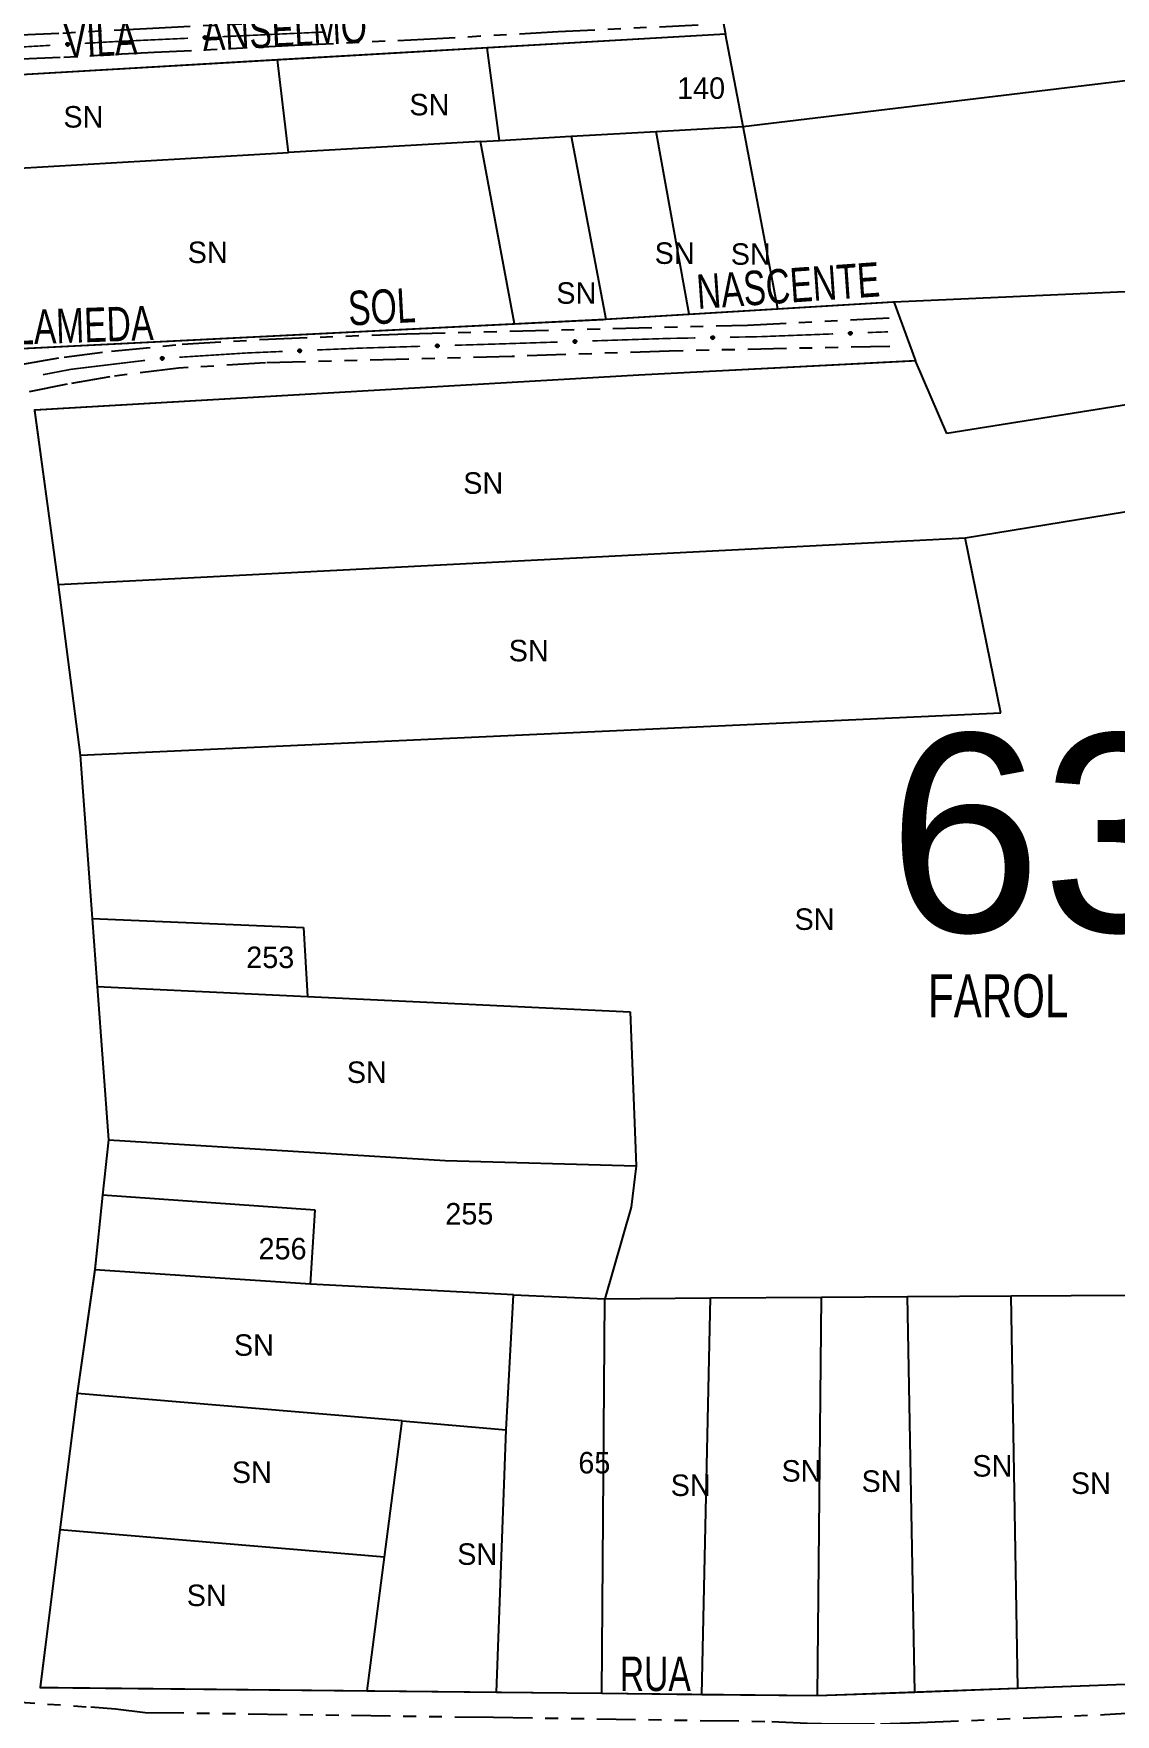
# Model space of a CAD drawing. Extents: x 203555 to 204724, y 4873703 to 4874787.
# Drawn here: x 203777.2 to 203902.9, y 4873932.9 to 4874128.2 of the extents above; entities that cross this region are included whole.
import ezdxf
from ezdxf.enums import TextEntityAlignment as Align

# ---------------------------------------------------------------- set-up
doc = ezdxf.new("R2010")
doc.units = 0
doc.header["$LTSCALE"] = 1.5
doc.header["$MEASUREMENT"] = 0
doc.linetypes.add('TRACO_25', pattern=[8, 3, -1, 1, -1, 1, -1])
for name, color, linetype in [('CD_MALHA_LOTES', 7, 'CONTINUOUS'), ('LM-TXT-LSB', 7, 'CONTINUOUS'), ('RU-QUADRA', 210, 'CONTINUOUS'), ('SV-EIXO-RUA-N-PAV', 6, 'CONTINUOUS'), ('SV-RUA-NAO-PAV', 7, 'CONTINUOUS'), ('SV-TXT-RUA-N-PAV', 7, 'CONTINUOUS'), ('Th_NmrPort', 1, 'CONTINUOUS')]:
    doc.layers.add(name, color=color, linetype=linetype)
doc.styles.add('ARIAL', font='ARIAL.SHX')
doc.styles.add('SWIS', font='swissko.ttf')

msp = doc.modelspace()

# ---------------------------------------------------------------- linework, layer by layer
at = {"layer": 'CD_MALHA_LOTES', "linetype": 'Continuous', "flags": 128}
for points in [[(203856.521657, 4874133.972925), (203857.612912, 4874128.161651)], [(203857.612912, 4874128.161651), (203829.917219, 4874126.561134)], [(203859.648916, 4874117.430663), (203857.612912, 4874128.161651)], [(203829.917219, 4874126.561134), (203805.571196, 4874125.154193)], [(203831.369335, 4874115.801409), (203829.917219, 4874126.561134)], [(203859.648916, 4874117.430663), (203937.853234, 4874126.842605)], [(203805.571196, 4874125.154193), (203760.445016, 4874122.54638)], [(203806.84089, 4874114.388268), (203805.571196, 4874125.154193)], [(203839.699629, 4874116.281337), (203849.568867, 4874116.849927)], [(203849.568867, 4874116.849927), (203859.648916, 4874117.430663)], [(203853.373025, 4874095.602874), (203849.568867, 4874116.849927)], [(203863.672345, 4874096.224722), (203859.648916, 4874117.430663)], [(203762.922774, 4874111.858041), (203806.84089, 4874114.388268)], [(203829.135854, 4874115.672733), (203806.84089, 4874114.388268)], [(203829.135854, 4874115.672733), (203831.369335, 4874115.801409)], [(203833.084337, 4874094.485592), (203829.135854, 4874115.672733)], [(203831.369335, 4874115.801409), (203839.699629, 4874116.281337)], [(203839.699629, 4874116.281337), (203843.702054, 4874095.022071)], [(203863.672345, 4874096.224722), (203877.156938, 4874097.036217)], [(203877.156938, 4874097.036217), (203914.419976, 4874098.71096)], [(203877.156938, 4874097.036217), (203879.672147, 4874090.179855)], [(203833.084337, 4874094.485592), (203843.386237, 4874095.003104)], [(203843.702054, 4874095.022071), (203853.373025, 4874095.602874)], [(203853.373025, 4874095.602874), (203863.672345, 4874096.224722)], [(203770.439812, 4874091.338668), (203833.084337, 4874094.485592)], [(203879.672147, 4874090.179855), (203847.553181, 4874088.534545), (203777.322658, 4874084.455822)], [(203883.337963, 4874081.72028), (203879.672147, 4874090.179855)], [(203904.438315, 4874085.090302), (203883.337963, 4874081.72028)], [(203777.322658, 4874084.455822), (203780.086361, 4874064.195169)], [(203885.457305, 4874069.627219), (203911.557128, 4874073.857765)], [(203780.086361, 4874064.195169), (203885.457305, 4874069.627219)], [(203889.590976, 4874049.267318), (203885.457305, 4874069.627219)], [(203780.086361, 4874064.195169), (203782.647023, 4874044.365756)], [(203782.647023, 4874044.365756), (203889.590976, 4874049.267318)], [(203782.647023, 4874044.365756), (203784.040094, 4874025.376888)], [(203784.040094, 4874025.376888), (203808.584814, 4874024.313625)], [(203784.040094, 4874025.376888), (203784.621173, 4874017.456234)], [(203808.584814, 4874024.313625), (203809.048321, 4874016.299477)], [(203784.621173, 4874017.456234), (203785.928268, 4873999.639306)], [(203784.621173, 4874017.456234), (203809.048321, 4874016.299477)], [(203809.048321, 4874016.299477), (203846.52221, 4874014.524887)], [(203846.52221, 4874014.524887), (203847.220031, 4873996.608655)], [(203785.928268, 4873999.639306), (203785.248536, 4873993.210446)], [(203785.928268, 4873999.639306), (203825.047353, 4873997.248314), (203847.220031, 4873996.608655)], [(203847.220031, 4873996.608655), (203846.668573, 4873991.831401), (203843.584947, 4873981.184236)], [(203785.248536, 4873993.210446), (203784.333444, 4873984.555553)], [(203809.955387, 4873991.455782), (203785.248536, 4873993.210446)], [(203809.394321, 4873982.884043), (203809.955387, 4873991.455782)], [(203784.333444, 4873984.555553), (203782.282652, 4873970.174816)], [(203809.394321, 4873982.884043), (203784.333444, 4873984.555553)], [(203832.969847, 4873981.619111), (203809.394321, 4873982.884043)], [(203832.146836, 4873965.94858), (203832.969847, 4873981.619111)], [(203832.969847, 4873981.619111), (203843.584947, 4873981.184236)], [(203890.794593, 4873981.502063), (203904.7268, 4873981.595859)], [(203843.25749, 4873935.320629), (203843.584947, 4873981.184236)], [(203843.584947, 4873981.184236), (203855.855014, 4873981.266841)], [(203854.861634, 4873935.198486), (203855.855014, 4873981.266841)], [(203855.855014, 4873981.266841), (203868.775416, 4873981.353825)], [(203868.307136, 4873935.056961), (203868.775416, 4873981.353825)], [(203868.775416, 4873981.353825), (203878.750716, 4873981.420981)], [(203878.750716, 4873981.420981), (203890.794593, 4873981.502063)], [(203879.598494, 4873935.472466), (203878.750716, 4873981.420981)], [(203891.573186, 4873935.913116), (203890.794593, 4873981.502063)], [(203782.282652, 4873970.174816), (203780.286136, 4873954.31347)], [(203820.049632, 4873966.989532), (203782.282652, 4873970.174816)], [(203817.986954, 4873951.13995), (203820.049632, 4873966.989532)], [(203820.049632, 4873966.989532), (203832.146836, 4873965.94858)], [(203831.008798, 4873935.449556), (203832.146836, 4873965.94858)], [(203780.286136, 4873954.31347), (203777.981934, 4873936.007707)], [(203817.986954, 4873951.13995), (203780.286136, 4873954.31347)], [(203815.964923, 4873935.607905), (203817.986954, 4873951.13995)], [(203777.981934, 4873936.007707), (203815.964923, 4873935.607905)], [(203815.964923, 4873935.607905), (203831.008798, 4873935.449556)], [(203831.008798, 4873935.449556), (203843.25749, 4873935.320629)], [(203843.25749, 4873935.320629), (203854.861634, 4873935.198486)], [(203854.861634, 4873935.198486), (203868.307136, 4873935.056961)], [(203868.307136, 4873935.056961), (203879.598494, 4873935.472466)], [(203879.598494, 4873935.472466), (203891.573186, 4873935.913116)], [(203891.573186, 4873935.913116), (203904.035669, 4873936.371715)]]:
    msp.add_lwpolyline(points, dxfattribs=at)
at = {"layer": 'CD_MALHA_LOTES', "linetype": 'Continuous'}
msp.add_lwpolyline([(203843.386237, 4874095.003104), (203843.702054, 4874095.022071)], dxfattribs=at)
at = {"layer": 'RU-QUADRA', "linetype": 'Continuous', "const_width": 0.18, "flags": 128}
for points in [[(203856.521657, 4874133.972925), (203857.612912, 4874128.161651), (203760.445016, 4874122.54638)], [(203770.439812, 4874091.338668), (203843.702633, 4874095.018998), (203863.672345, 4874096.224722), (203877.156938, 4874097.036217), (203879.672147, 4874090.179855), (203847.553181, 4874088.534545), (203777.322658, 4874084.455822), (203780.086361, 4874064.195169), (203782.647023, 4874044.365756), (203784.040094, 4874025.376888), (203784.621173, 4874017.456234), (203785.928268, 4873999.639306), (203785.248536, 4873993.210446), (203784.333444, 4873984.555553), (203782.282652, 4873970.174816), (203780.286136, 4873954.31347), (203777.981934, 4873936.007707), (203815.964923, 4873935.607905), (203831.008798, 4873935.449556), (203843.25749, 4873935.320629), (203854.861634, 4873935.198486), (203868.307136, 4873935.056961), (203904.035669, 4873936.371715)]]:
    msp.add_lwpolyline(points, dxfattribs=at)
at = {"layer": 'SV-EIXO-RUA-N-PAV', "const_width": 0.18}
for points in [[(203799.155346, 4874127.857096), (203811.142875, 4874128.404056)], [(203767.201234, 4874126.154983), (203779.181038, 4874126.850906)], [(203783.174305, 4874127.08288), (203786.169256, 4874127.256861)], [(203786.169256, 4874127.256861), (203786.788212, 4874127.292815)], [(203786.788212, 4874127.292815), (203795.159504, 4874127.674776)], [(203850.81679, 4874092.783279), (203854.124647, 4874092.847511)], [(203858.123893, 4874092.925168), (203861.123328, 4874092.983411)], [(203861.123328, 4874092.983411), (203861.675648, 4874092.994131)], [(203861.675648, 4874092.994131), (203870.117158, 4874093.314189)], [(203874.114286, 4874093.46574), (203876.11285, 4874093.541515)], [(203876.11285, 4874093.541515), (203876.505543, 4874093.556401)], [(203794.170881, 4874090.598682), (203801.156664, 4874091.044584)], [(203801.156664, 4874091.044584), (203801.969504, 4874091.096466)], [(203801.969504, 4874091.096466), (203806.151205, 4874091.274886)], [(203810.147569, 4874091.445398), (203815.143024, 4874091.658539)], [(203815.143024, 4874091.658539), (203815.147729, 4874091.658737)], [(203815.147729, 4874091.658737), (203822.139838, 4874091.869707)], [(203826.138019, 4874091.990343), (203831.135744, 4874092.141137)], [(203831.135744, 4874092.141137), (203831.453586, 4874092.150724)], [(203831.453586, 4874092.150724), (203838.132037, 4874092.368896)], [(203842.129904, 4874092.499499), (203850.125639, 4874092.760703)], [(203850.125639, 4874092.760703), (203850.81679, 4874092.783279)], [(203778.311341, 4874088.568832), (203781.25736, 4874089.135375)], [(203781.25736, 4874089.135375), (203781.587184, 4874089.198802)], [(203781.587184, 4874089.198802), (203790.188778, 4874090.237921)]]:
    msp.add_lwpolyline(points, dxfattribs=at)
at = {"layer": 'SV-EIXO-RUA-N-PAV'}
for points in [[(203781.027849, 4874127.068456), (203781.059848, 4874127.105444), (203781.094913, 4874127.13069), (203781.130219, 4874127.143328), (203781.164331, 4874127.146362), (203781.199578, 4874127.145535), (203781.23493, 4874127.13686), (203781.272035, 4874127.118541), (203781.309364, 4874127.086702), (203781.332866, 4874127.049082), (203781.347109, 4874127.015131), (203781.35232, 4874126.979744), (203781.350942, 4874126.945516), (203781.340718, 4874126.909092), (203781.321786, 4874126.871671), (203781.288862, 4874126.83491), (203781.254316, 4874126.810395), (203781.219845, 4874126.799067), (203781.184236, 4874126.794053), (203781.148261, 4874126.795329), (203781.113607, 4874126.804044), (203781.075965, 4874126.823173), (203781.040112, 4874126.85615), (203781.015268, 4874126.890326), (203781.003459, 4874126.924629), (203780.999312, 4874126.959798), (203780.999712, 4874126.995161), (203781.006952, 4874127.031061), (203781.027849, 4874127.068456)], [(203797.008876, 4874127.869353), (203797.041332, 4874127.90594), (203797.076708, 4874127.930748), (203797.112169, 4874127.942947), (203797.146316, 4874127.945557), (203797.18155, 4874127.944291), (203797.216792, 4874127.935178), (203797.253666, 4874127.916399), (203797.290597, 4874127.884099), (203797.313629, 4874127.846189), (203797.327449, 4874127.812064), (203797.332219, 4874127.776614), (203797.330417, 4874127.742407), (203797.31974, 4874127.706112), (203797.300344, 4874127.66893), (203797.266967, 4874127.632581), (203797.232118, 4874127.608497), (203797.197509, 4874127.597598), (203797.16184, 4874127.593028), (203797.125884, 4874127.594751), (203797.091341, 4874127.603896), (203797.053939, 4874127.623491), (203797.018499, 4874127.656911), (203796.994082, 4874127.691394), (203796.9827, 4874127.725841), (203796.978991, 4874127.761058), (203796.979831, 4874127.796413), (203796.987517, 4874127.832221), (203797.008876, 4874127.869353)], [(203855.978479, 4874092.99361), (203856.011882, 4874093.029335), (203856.047895, 4874093.053209), (203856.083663, 4874093.064475), (203856.117866, 4874093.066189), (203856.153056, 4874093.064002), (203856.188047, 4874093.05397), (203856.224417, 4874093.034232), (203856.260489, 4874093.000976), (203856.282521, 4874092.962477), (203856.295443, 4874092.928001), (203856.299284, 4874092.892439), (203856.296586, 4874092.85829), (203856.284963, 4874092.822288), (203856.264601, 4874092.785625), (203856.230283, 4874092.750162), (203856.194816, 4874092.726999), (203856.159933, 4874092.71701), (203856.124157, 4874092.713375), (203856.088259, 4874092.716039), (203856.053967, 4874092.726085), (203856.017091, 4874092.746653), (203855.982538, 4874092.780988), (203855.959032, 4874092.816099), (203855.948556, 4874092.850832), (203855.94577, 4874092.886134), (203855.947534, 4874092.921455), (203855.956155, 4874092.957049), (203855.978479, 4874092.99361)], [(203871.967974, 4874093.494522), (203872.000711, 4874093.530859), (203872.036277, 4874093.555394), (203872.071831, 4874093.56732), (203872.105996, 4874093.569666), (203872.14122, 4874093.568129), (203872.176391, 4874093.558745), (203872.213119, 4874093.539683), (203872.2498, 4874093.507099), (203872.272539, 4874093.469013), (203872.286096, 4874093.434782), (203872.290594, 4874093.399297), (203872.288528, 4874093.365104), (203872.277572, 4874093.328893), (203872.257891, 4874093.291861), (203872.224234, 4874093.25577), (203872.189201, 4874093.231956), (203872.154509, 4874093.221324), (203872.118806, 4874093.217028), (203872.082864, 4874093.219027), (203872.048393, 4874093.228438), (203872.011143, 4874093.248321), (203871.975961, 4874093.282012), (203871.95181, 4874093.316682), (203871.940694, 4874093.351216), (203871.937256, 4874093.386461), (203871.938368, 4874093.421808), (203871.946329, 4874093.457556), (203871.967974, 4874093.494522)], [(203808.001145, 4874091.463998), (203808.033709, 4874091.500489), (203808.069158, 4874091.525193), (203808.104655, 4874091.537287), (203808.138809, 4874091.539795), (203808.174039, 4874091.538426), (203808.209254, 4874091.529209), (203808.246073, 4874091.510321), (203808.282908, 4874091.477912), (203808.305828, 4874091.439934), (203808.319547, 4874091.405768), (203808.324213, 4874091.370305), (203808.322309, 4874091.336102), (203808.311525, 4874091.29984), (203808.29202, 4874091.262714), (203808.258535, 4874091.226464), (203808.223615, 4874091.202484), (203808.188974, 4874091.191687), (203808.153292, 4874091.187222), (203808.117341, 4874091.189051), (203808.082825, 4874091.198298), (203808.045481, 4874091.218004), (203808.01014, 4874091.251528), (203807.985825, 4874091.286083), (203807.974545, 4874091.320564), (203807.97094, 4874091.355792), (203807.971884, 4874091.391144), (203807.979676, 4874091.426929), (203808.001145, 4874091.463998)], [(203823.991993, 4874092.035722), (203824.02501, 4874092.071804), (203824.060765, 4874092.096064), (203824.09641, 4874092.107714), (203824.130592, 4874092.109796), (203824.165803, 4874092.107987), (203824.2009, 4874092.098331), (203824.23748, 4874092.078986), (203824.273908, 4874092.046119), (203824.296352, 4874092.007859), (203824.309644, 4874091.973524), (203824.313867, 4874091.938005), (203824.311536, 4874091.903829), (203824.300301, 4874091.867704), (203824.280334, 4874091.830825), (203824.246399, 4874091.794995), (203824.211183, 4874091.771453), (203824.17641, 4874091.761089), (203824.140675, 4874091.75707), (203824.10475, 4874091.759347), (203824.070352, 4874091.769024), (203824.033257, 4874091.789195), (203823.998337, 4874091.823157), (203823.974455, 4874091.858013), (203823.963606, 4874091.892631), (203823.960441, 4874091.927902), (203823.961826, 4874091.96324), (203823.970063, 4874091.998924), (203823.991993, 4874092.035722)], [(203839.983773, 4874092.539528), (203840.016699, 4874092.575692), (203840.052393, 4874092.600041), (203840.088009, 4874092.61178), (203840.122187, 4874092.613947), (203840.157402, 4874092.612226), (203840.192523, 4874092.602657), (203840.229151, 4874092.583403), (203840.26566, 4874092.550628), (203840.2882, 4874092.512423), (203840.301577, 4874092.478122), (203840.305889, 4874092.442613), (203840.303644, 4874092.408432), (203840.292498, 4874092.372279), (203840.272623, 4874092.33535), (203840.238778, 4874092.299436), (203840.203621, 4874092.275805), (203840.168873, 4874092.265355), (203840.133148, 4874092.261247), (203840.097218, 4874092.263435), (203840.062796, 4874092.273026), (203840.025651, 4874092.293104), (203839.990646, 4874092.326979), (203839.966677, 4874092.361775), (203839.955742, 4874092.396366), (203839.952489, 4874092.431629), (203839.953786, 4874092.46697), (203839.961934, 4874092.502675), (203839.983773, 4874092.539528)], [(203792.024541, 4874090.571986), (203792.056328, 4874090.609156), (203792.091248, 4874090.634602), (203792.126482, 4874090.647443), (203792.160575, 4874090.650671), (203792.195827, 4874090.650045), (203792.231229, 4874090.641573), (203792.268437, 4874090.623467), (203792.305948, 4874090.591842), (203792.329664, 4874090.554356), (203792.344101, 4874090.520487), (203792.349514, 4874090.48513), (203792.348333, 4874090.450896), (203792.338316, 4874090.414413), (203792.319599, 4874090.376885), (203792.286886, 4874090.339936), (203792.25248, 4874090.315224), (203792.218074, 4874090.303699), (203792.182495, 4874090.298482), (203792.146513, 4874090.299552), (203792.11181, 4874090.308069), (203792.074059, 4874090.326983), (203792.038018, 4874090.359753), (203792.012979, 4874090.393787), (203792.000974, 4874090.428022), (203791.996627, 4874090.463167), (203791.996824, 4874090.498531), (203792.003859, 4874090.534472), (203792.024541, 4874090.571986)]]:
    msp.add_lwpolyline(points, close=True, dxfattribs=at)
for points in [[(203780.999312, 4874126.959798), (203781.347109, 4874127.015131)], [(203780.999712, 4874126.995161), (203781.332866, 4874127.049082)], [(203781.00323, 4874126.978793), (203781.334918, 4874127.033598)], [(203781.003459, 4874126.924629), (203781.35232, 4874126.979744)], [(203781.004004, 4874126.941933), (203781.34811, 4874126.994727)], [(203781.006952, 4874127.031061), (203781.309364, 4874127.086702)], [(203781.008063, 4874127.013244), (203781.316513, 4874127.068066)], [(203781.012873, 4874126.906911), (203781.348647, 4874126.961954)], [(203781.015268, 4874126.890326), (203781.350942, 4874126.945516)], [(203781.018344, 4874127.048012), (203781.287291, 4874127.100539)], [(203781.027849, 4874127.068456), (203781.272035, 4874127.118541)], [(203781.029915, 4874126.872364), (203781.341169, 4874126.925982)], [(203781.040112, 4874126.85615), (203781.340718, 4874126.909092)], [(203781.046097, 4874127.087895), (203781.246124, 4874127.126851)], [(203781.059848, 4874127.105444), (203781.23493, 4874127.13686)], [(203781.061783, 4874126.841411), (203781.328242, 4874126.889694)], [(203781.075965, 4874126.823173), (203781.321786, 4874126.871671)], [(203781.079774, 4874127.119921), (203781.208474, 4874127.139699)], [(203781.094913, 4874127.13069), (203781.199578, 4874127.145535)], [(203781.100146, 4874126.816303), (203781.297606, 4874126.852377)], [(203781.113607, 4874126.804044), (203781.288862, 4874126.83491)], [(203781.13523, 4874126.800573), (203781.265212, 4874126.821792)], [(203781.148261, 4874126.795329), (203781.254316, 4874126.810395)], [(203796.978991, 4874127.761058), (203797.327449, 4874127.812064)], [(203796.979831, 4874127.796413), (203797.313629, 4874127.846189)], [(203796.9827, 4874127.725841), (203797.332219, 4874127.776614)], [(203796.983145, 4874127.780003), (203797.315488, 4874127.830681)], [(203796.983461, 4874127.743137), (203797.328196, 4874127.791649)], [(203796.987517, 4874127.832221), (203797.290597, 4874127.884099)], [(203796.988405, 4874127.814391), (203797.297514, 4874127.865376)], [(203796.991893, 4874127.708007), (203797.328326, 4874127.758872)], [(203796.994082, 4874127.691394), (203797.330417, 4874127.742407)], [(203796.999118, 4874127.849029), (203797.268697, 4874127.898209)], [(203797.008504, 4874127.67325), (203797.320401, 4874127.722996)], [(203797.008876, 4874127.869353), (203797.253666, 4874127.916399)], [(203797.018499, 4874127.656911), (203797.31974, 4874127.706112)], [(203797.027365, 4874127.888564), (203797.227861, 4874127.925031)], [(203797.039985, 4874127.641904), (203797.307024, 4874127.686871)], [(203797.041332, 4874127.90594), (203797.216792, 4874127.935178)], [(203797.053939, 4874127.623491), (203797.300344, 4874127.66893)], [(203797.061437, 4874127.920169), (203797.190373, 4874127.938346)], [(203797.076708, 4874127.930748), (203797.18155, 4874127.944291)], [(203797.078033, 4874127.616321), (203797.275927, 4874127.649938)], [(203797.091341, 4874127.603896), (203797.266967, 4874127.632581)], [(203797.112919, 4874127.600156), (203797.243155, 4874127.619758)], [(203797.125884, 4874127.594751), (203797.232118, 4874127.608497)], [(203855.94577, 4874092.886134), (203856.295443, 4874092.928001)], [(203855.947534, 4874092.921455), (203856.282521, 4874092.962477)], [(203855.948556, 4874092.850832), (203856.299284, 4874092.892439)], [(203855.949768, 4874092.868102), (203856.295656, 4874092.907573)], [(203855.950417, 4874092.904964), (203856.283974, 4874092.946925)], [(203855.956155, 4874092.957049), (203856.260489, 4874093.000976)], [(203855.956576, 4874092.939203), (203856.266914, 4874092.982078)], [(203855.968193, 4874092.973548), (203856.238966, 4874093.015655)], [(203855.978479, 4874092.99361), (203856.224417, 4874093.034232)], [(203855.997465, 4874093.01233), (203856.198846, 4874093.043536)], [(203856.011882, 4874093.029335), (203856.188047, 4874093.05397)], [(203856.032353, 4874093.043033), (203856.16172, 4874093.057828)], [(203856.047895, 4874093.053209), (203856.153056, 4874093.064002)], [(203871.937256, 4874093.386461), (203872.286096, 4874093.434782)], [(203871.938368, 4874093.421808), (203872.272539, 4874093.469013)], [(203871.940694, 4874093.351216), (203872.290594, 4874093.399297)], [(203871.941555, 4874093.405373), (203872.274279, 4874093.453491)], [(203871.941588, 4874093.368506), (203872.286687, 4874093.414362)], [(203871.946329, 4874093.457556), (203872.2498, 4874093.507099)], [(203871.947081, 4874093.43972), (203872.256572, 4874093.488323)], [(203871.949749, 4874093.333312), (203872.286564, 4874093.381585)], [(203871.95181, 4874093.316682), (203872.288528, 4874093.365104)], [(203871.95806, 4874093.474274), (203872.228009, 4874093.521378)], [(203871.966093, 4874093.298429), (203872.278363, 4874093.345771)], [(203871.967974, 4874093.494522), (203872.213119, 4874093.539683)], [(203871.975961, 4874093.282012), (203872.277572, 4874093.328893)], [(203871.98661, 4874093.51359), (203872.187381, 4874093.548513)], [(203871.997331, 4874093.266841), (203872.264708, 4874093.309751)], [(203872.000711, 4874093.530859), (203872.176391, 4874093.558745)], [(203872.011143, 4874093.248321), (203872.257891, 4874093.291861)], [(203872.020925, 4874093.544933), (203872.149996, 4874093.562116)], [(203872.035181, 4874093.240966), (203872.233328, 4874093.273058)], [(203872.036277, 4874093.555394), (203872.14122, 4874093.568129)], [(203872.048393, 4874093.228438), (203872.224234, 4874093.25577)], [(203872.069942, 4874093.224532), (203872.200325, 4874093.243131)], [(203872.082864, 4874093.219027), (203872.189201, 4874093.231956)], [(203807.97094, 4874091.355792), (203808.319547, 4874091.405768)], [(203807.971884, 4874091.391144), (203808.305828, 4874091.439934)], [(203807.974545, 4874091.320564), (203808.324213, 4874091.370305)], [(203807.975149, 4874091.374724), (203808.307641, 4874091.42442)], [(203807.975357, 4874091.337857), (203808.320234, 4874091.385351)], [(203807.979676, 4874091.426929), (203808.282908, 4874091.477912)], [(203807.980512, 4874091.409097), (203808.289769, 4874091.459168)], [(203807.983685, 4874091.302703), (203808.320267, 4874091.352574)], [(203807.985825, 4874091.286083), (203808.322309, 4874091.336102)], [(203807.991327, 4874091.443703), (203808.26105, 4874091.492086)], [(203808.000194, 4874091.267897), (203808.312236, 4874091.316721)], [(203808.001145, 4874091.463998), (203808.246073, 4874091.510321)], [(203808.01014, 4874091.251528), (203808.311525, 4874091.29984)], [(203808.01969, 4874091.483154), (203808.220293, 4874091.519029)], [(203808.031582, 4874091.236458), (203808.298753, 4874091.280636)], [(203808.033709, 4874091.500489), (203808.209254, 4874091.529209)], [(203808.045481, 4874091.218004), (203808.29202, 4874091.262714)], [(203808.053856, 4874091.514659), (203808.182844, 4874091.532454)], [(203808.069158, 4874091.525193), (203808.174039, 4874091.538426)], [(203808.069554, 4874091.210763), (203808.267546, 4874091.243795)], [(203808.082825, 4874091.198298), (203808.258535, 4874091.226464)], [(203808.104392, 4874091.194495), (203808.234686, 4874091.213712)], [(203808.117341, 4874091.189051), (203808.223615, 4874091.202484)], [(203823.960441, 4874091.927902), (203824.309644, 4874091.973524)], [(203823.961826, 4874091.96324), (203824.296352, 4874092.007859)], [(203823.963606, 4874091.892631), (203824.313867, 4874091.938005)], [(203823.964633, 4874091.909913), (203824.310077, 4874091.9531)], [(203823.964886, 4874091.94678), (203824.297972, 4874091.992324)], [(203823.970063, 4874091.998924), (203824.273908, 4874092.046119)], [(203823.970677, 4874091.981083), (203824.280535, 4874092.027291)], [(203823.972523, 4874091.874658), (203824.3097, 4874091.920325)], [(203823.974455, 4874091.858013), (203824.311536, 4874091.903829)], [(203823.981923, 4874092.015551), (203824.252228, 4874092.060566)], [(203823.988595, 4874091.839649), (203824.301223, 4874091.884575)], [(203823.991993, 4874092.035722), (203824.23748, 4874092.078986)], [(203823.998337, 4874091.823157), (203824.300301, 4874091.867704)], [(203824.010776, 4874092.054646), (203824.211811, 4874092.088014)], [(203824.019589, 4874091.807821), (203824.28729, 4874091.848661)], [(203824.02501, 4874092.071804), (203824.2009, 4874092.098331)], [(203824.033257, 4874091.789195), (203824.280334, 4874091.830825)], [(203824.045333, 4874092.085722), (203824.174533, 4874092.101906)], [(203824.057237, 4874091.781654), (203824.255626, 4874091.812212)], [(203824.060765, 4874092.096064), (203824.165803, 4874092.107987)], [(203824.070352, 4874091.769024), (203824.246399, 4874091.794995)], [(203824.09187, 4874091.764952), (203824.222393, 4874091.782542)], [(203824.10475, 4874091.759347), (203824.211183, 4874091.771453)], [(203839.952489, 4874092.431629), (203840.301577, 4874092.478122)], [(203839.953786, 4874092.46697), (203840.2882, 4874092.512423)], [(203839.955742, 4874092.396366), (203840.305889, 4874092.442613)], [(203839.956726, 4874092.413651), (203840.302061, 4874092.457699)], [(203839.956887, 4874092.450518), (203840.289858, 4874092.496892)], [(203839.961934, 4874092.502675), (203840.26566, 4874092.550628)], [(203839.962592, 4874092.484836), (203840.272334, 4874092.531816)], [(203839.964703, 4874092.378415), (203840.301766, 4874092.424923)], [(203839.966677, 4874092.361775), (203840.303644, 4874092.408432)], [(203839.973752, 4874092.519332), (203840.243945, 4874092.56502)], [(203839.980864, 4874092.343447), (203840.293378, 4874092.389152)], [(203839.983773, 4874092.539528), (203840.229151, 4874092.583403)], [(203839.990646, 4874092.326979), (203840.292498, 4874092.372279)], [(203840.002508, 4874092.558498), (203840.203459, 4874092.592368)], [(203840.011936, 4874092.311696), (203840.279535, 4874092.353204)], [(203840.016699, 4874092.575692), (203840.192523, 4874092.602657)], [(203840.025651, 4874092.293104), (203840.272623, 4874092.33535)], [(203840.036987, 4874092.58966), (203840.166147, 4874092.606167)], [(203840.04965, 4874092.285623), (203840.247962, 4874092.316676)], [(203840.052393, 4874092.600041), (203840.157402, 4874092.612226)], [(203840.062796, 4874092.273026), (203840.238778, 4874092.299436)], [(203840.084324, 4874092.269007), (203840.214803, 4874092.286922)], [(203840.097218, 4874092.263435), (203840.203621, 4874092.275805)], [(203855.957279, 4874092.832764), (203856.294928, 4874092.874804)], [(203855.959032, 4874092.816099), (203856.296586, 4874092.85829)], [(203855.972974, 4874092.797584), (203856.286066, 4874092.839148)], [(203855.982538, 4874092.780988), (203856.284963, 4874092.822288)], [(203856.003624, 4874092.765425), (203856.271748, 4874092.803386)], [(203856.017091, 4874092.746653), (203856.264601, 4874092.785625)], [(203856.040989, 4874092.738855), (203856.239695, 4874092.767279)], [(203856.053967, 4874092.726085), (203856.230283, 4874092.750162)], [(203856.07544, 4874092.721781), (203856.206144, 4874092.737967)], [(203856.088259, 4874092.716039), (203856.194816, 4874092.726999)], [(203791.996627, 4874090.463167), (203792.344101, 4874090.520487)], [(203791.996824, 4874090.498531), (203792.329664, 4874090.554356)], [(203792.000435, 4874090.482183), (203792.331804, 4874090.538885)], [(203792.000974, 4874090.428022), (203792.349514, 4874090.48513)], [(203792.00142, 4874090.445329), (203792.345219, 4874090.500089)], [(203792.003859, 4874090.534472), (203792.305948, 4874090.591842)], [(203792.005071, 4874090.516662), (203792.313204, 4874090.573247)], [(203792.010489, 4874090.410358), (203792.345944, 4874090.46732)], [(203792.012979, 4874090.393787), (203792.348333, 4874090.450896)], [(203792.015154, 4874090.551488), (203792.283796, 4874090.605552)], [(203792.024541, 4874090.571986), (203792.268437, 4874090.623467)], [(203792.027728, 4874090.375909), (203792.338671, 4874090.431306)], [(203792.038018, 4874090.359753), (203792.338316, 4874090.414413)], [(203792.042679, 4874090.591529), (203792.242479, 4874090.631628)], [(203792.056328, 4874090.609156), (203792.231229, 4874090.641573)], [(203792.059773, 4874090.345139), (203792.325952, 4874090.394945)], [(203792.074059, 4874090.326983), (203792.319599, 4874090.376885)], [(203792.076172, 4874090.623748), (203792.204756, 4874090.644261)], [(203792.091248, 4874090.634602), (203792.195827, 4874090.650045)], [(203792.098279, 4874090.320251), (203792.29553, 4874090.357453)], [(203792.11181, 4874090.308069), (203792.286886, 4874090.339936)], [(203792.133452, 4874090.304721), (203792.263311, 4874090.326683)], [(203792.146513, 4874090.299552), (203792.25248, 4874090.315224)]]:
    msp.add_lwpolyline(points, dxfattribs=at)
at = {"layer": 'SV-RUA-NAO-PAV', "linetype": 'TRACO_25'}
for points in [[(203853.638152, 4874131.785438, 5.10895), (203838.045048, 4874131.201806, 4.737204), (203823.911228, 4874130.405535, 4.551331), (203807.416189, 4874129.610593, 4.690736), (203791.100612, 4874128.814711, 4.605544), (203780.173105, 4874128.218665, 4.605544), (203770.610815, 4874127.820237, 4.559076), (203761.510054, 4874127.213519, 4.473884), (203754.356101, 4874126.267007, 4.342224)], [(203854.433602, 4874129.200227, 5.10895), (203838.176601, 4874128.404778, 4.737204), (203824.057371, 4874127.609328, 4.551331), (203807.551792, 4874126.813879, 4.690736), (203791.245075, 4874126.018429, 4.605544), (203780.307643, 4874125.421842, 4.605544), (203770.762248, 4874125.024117, 4.559076), (203761.81344, 4874124.42753, 4.473884), (203755.250981, 4874123.433218, 4.342224)], [(203765.022438, 4874088.805728, 4.241543), (203768.381067, 4874087.831683, 4.373203), (203771.224707, 4874088.875636, 4.404182), (203775.736878, 4874089.774825, 4.404182), (203780.789039, 4874090.623376, 4.45065), (203786.28252, 4874091.318206, 4.458395), (203794.476589, 4874092.11239, 4.458395), (203804.51914, 4874092.708978, 4.466139), (203820.545908, 4874093.330946, 4.698481), (203860.152053, 4874094.337819, 4.744949), (203876.756381, 4874095.192743, 5.10895)], [(203876.69037, 4874091.867608, 5.10895), (203851.074055, 4874091.31325, 4.737204), (203832.826953, 4874090.691411, 4.551331), (203804.155802, 4874089.944861, 4.690736), (203794.070326, 4874089.329285, 4.605544), (203786.085225, 4874088.334667, 4.605544), (203781.137553, 4874087.459907, 4.559076), (203775.070449, 4874086.275412, 4.473884), (203770.473218, 4874085.127554, 4.342224), (203766.854859, 4874081.661608, 4.280267)], [(203772.87214, 4873934.488389, 5.132184), (203783.875725, 4873933.731854, 5.132184), (203786.753777, 4873933.507572, 5.132184), (203790.177778, 4873933.111432, 5.163163), (203830.676625, 4873932.535018, 5.47295), (203863.007464, 4873932.049349, 5.47295), (203867.112725, 4873931.834024, 5.558142), (203870.437582, 4873931.770793, 5.596866), (203875.636236, 4873931.76074, 5.596866), (203880.183889, 4873931.916468, 5.86793), (203901.649477, 4873932.856566, 5.99959), (203925.674621, 4873934.288929, 6.100271)]]:
    msp.add_polyline3d(points, dxfattribs=at)

# ---------------------------------------------------------------- texts
at = {"layer": 'LM-TXT-LSB', "style": 'SWIS'}
msp.add_text('63', height=23, dxfattribs=at).set_placement((203876.456143, 4874023.825645))
at = {"layer": 'LM-TXT-LSB', "style": 'ARIAL', "width": 0.7}
msp.add_text('FAROL', height=5, dxfattribs=at).set_placement((203881.134749, 4874013.883607))
at = {"layer": 'SV-TXT-RUA-N-PAV', "style": 'ARIAL', "width": 0.7}
for s, rotation, p in [('VILA       ANSELMO', 3, (203780.882639, 4874125.355512)), ('NASCENTE', 4, (203854.40081, 4874096.196913)), ('SOL', 3, (203813.875893, 4874094.276615)), ('ALAMEDA', 2, (203772.523262, 4874091.959013))]:
    msp.add_text(s, height=4, rotation=rotation, dxfattribs=at).set_placement(p)
msp.add_text('RUA', height=4, dxfattribs=at).set_placement((203845.329056, 4873935.587133))
at = {"layer": 'Th_NmrPort', "color": 1}
for s, p in [('140', (203851.984191, 4874121.878582)), ('SN', (203820.882843, 4874119.961895)), ('SN', (203780.695491, 4874118.540649)), ('SN', (203795.133078, 4874102.795385)), ('SN', (203849.378236, 4874102.699372)), ('SN', (203858.222092, 4874102.595036)), ('SN', (203837.956073, 4874098.064984)), ('SN', (203827.147363, 4874075.981422)), ('SN', (203832.427591, 4874056.507828)), ('SN', (203865.631496, 4874025.295538)), ('253', (203801.935505, 4874020.858322)), ('SN', (203813.618269, 4874007.506592)), ('255', (203825.062609, 4873991.055354)), ('256', (203803.366048, 4873987.00215)), ('SN', (203800.504963, 4873975.796234)), ('SN', (203800.266539, 4873961.013962)), ('65', (203840.515523, 4873962.126475)), ('SN', (203864.119474, 4873961.17278)), ('SN', (203886.28916, 4873961.756229)), ('SN', (203851.244592, 4873959.503814)), ('SN', (203873.418, 4873959.980662)), ('SN', (203897.737223, 4873959.742238)), ('SN', (203826.444799, 4873951.504008)), ('SN', (203795.021217, 4873946.708537))]:
    msp.add_text(s, height=2.5, dxfattribs=at).set_placement(p, align=Align.MIDDLE_LEFT)

doc.saveas('drawing.dxf')
